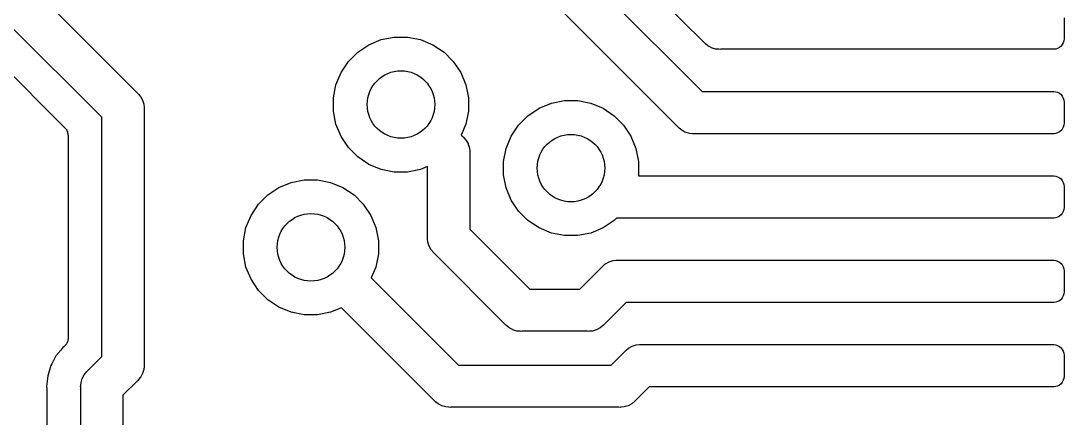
# Model space of a CAD drawing. Extents: x 113.2 to 188.8, y -123.8 to -78.2.
# Drawn here: x 147.22 to 153.4, y -93.46 to -91.11 of the extents above; entities that cross this region are included whole.
import ezdxf

# ---------------------------------------------------------------- set-up
doc = ezdxf.new("R2010")
doc.units = 0
doc.layers.add('BLACK', color=7, linetype='CONTINUOUS')

msp = doc.modelspace()

# ---------------------------------------------------------------- linework, layer by layer
at = {"layer": 'BLACK', "linetype": 'CONTINUOUS'}
for p, q in [((151.267, -91.2341), (149.734, -89.7011)), ((149.547, -89.816), (151.256, -91.525)), ((151.112, -91.734), (149.403, -90.025)), ((147.293, -90.916), (147.909, -91.5323)), ((147.7, -91.6768), (147.148, -91.125)), ((153.4, -91.0875), (153.4, -91.2125)), ((149.355, -91.2175), (149.432, -91.2022)), ((149.432, -91.2022), (149.511, -91.2022)), ((149.511, -91.2022), (149.588, -91.2175)), ((149.217, -91.2915), (149.282, -91.2477)), ((149.282, -91.2477), (149.355, -91.2175)), ((149.588, -91.2175), (149.661, -91.2477)), ((149.661, -91.2477), (149.727, -91.2915)), ((151.271, -91.2388), (151.267, -91.2341)), ((151.276, -91.2427), (151.271, -91.2388)), ((151.29, -91.2544), (151.276, -91.2427)), ((151.309, -91.2645), (151.29, -91.2544)), ((151.312, -91.266), (151.309, -91.2645)), ((151.335, -91.2732), (151.312, -91.266)), ((153.361, -91.2702), (153.35, -91.2738)), ((153.372, -91.2645), (153.361, -91.2702)), ((153.382, -91.2567), (153.372, -91.2645)), ((153.389, -91.2472), (153.382, -91.2567)), ((153.395, -91.2364), (153.389, -91.2472)), ((153.399, -91.2247), (153.395, -91.2364)), ((153.4, -91.2125), (153.399, -91.2247)), ((149.161, -91.3472), (149.217, -91.2915)), ((149.727, -91.2915), (149.782, -91.3472)), ((151.354, -91.275), (151.335, -91.2732)), ((151.36, -91.2756), (151.354, -91.275)), ((151.354, -91.275), (151.354, -91.275)), ((151.366, -91.275), (151.36, -91.2756)), ((153.338, -91.275), (151.366, -91.275)), ((153.35, -91.2738), (153.338, -91.275)), ((147.084, -91.3434), (147.482, -91.7412)), ((149.117, -91.4127), (149.161, -91.3472)), ((149.782, -91.3472), (149.826, -91.4127)), ((149.087, -91.4855), (149.117, -91.4127)), ((149.826, -91.4127), (149.856, -91.4855)), ((149.072, -91.5628), (149.087, -91.4855)), ((149.856, -91.4855), (149.872, -91.5628)), ((147.909, -91.5323), (147.914, -91.5362)), ((147.914, -91.5362), (147.918, -91.5409)), ((147.918, -91.5409), (147.918, -91.5409)), ((147.918, -91.5409), (147.926, -91.5512)), ((147.926, -91.5512), (147.929, -91.5552)), ((147.929, -91.5552), (147.941, -91.5769)), ((147.941, -91.5769), (147.948, -91.6005)), ((149.072, -91.6416), (149.072, -91.5628)), ((149.872, -91.5628), (149.872, -91.6416)), ((150.363, -91.5942), (150.44, -91.5788)), ((150.44, -91.5788), (150.519, -91.5788)), ((150.519, -91.5788), (150.596, -91.5942)), ((151.256, -91.525), (153.338, -91.525)), ((153.338, -91.525), (153.35, -91.5262)), ((153.35, -91.5262), (153.361, -91.5298)), ((153.361, -91.5298), (153.372, -91.5355)), ((153.372, -91.5355), (153.382, -91.5433)), ((153.382, -91.5433), (153.389, -91.5528)), ((153.389, -91.5528), (153.395, -91.5636)), ((153.395, -91.5636), (153.399, -91.5753)), ((153.399, -91.5753), (153.4, -91.5875)), ((147.948, -91.6005), (147.95, -91.6189)), ((147.95, -91.6189), (147.95, -91.6189)), ((147.95, -91.6189), (147.951, -91.625)), ((147.951, -91.625), (147.95, -91.6311)), ((147.95, -91.6311), (147.95, -93.1419)), ((149.087, -91.7188), (149.072, -91.6416)), ((149.872, -91.6416), (149.856, -91.7188)), ((150.224, -91.6681), (150.29, -91.6243)), ((150.29, -91.6243), (150.363, -91.5942)), ((150.596, -91.5942), (150.669, -91.6243)), ((150.669, -91.6243), (150.734, -91.6681)), ((153.4, -91.5875), (153.4, -91.7125)), ((147.7, -93.0962), (147.7, -91.6768)), ((150.169, -91.7238), (150.224, -91.6681)), ((150.734, -91.6681), (150.79, -91.7238)), ((147.482, -91.7412), (147.482, -91.7414)), ((147.482, -91.7414), (147.482, -91.7414)), ((147.482, -91.7414), (147.482, -91.7414)), ((147.482, -91.7414), (147.482, -91.7418)), ((147.482, -91.7418), (147.486, -91.7464)), ((147.486, -91.7464), (147.49, -91.7509)), ((147.49, -91.7509), (147.49, -91.7512)), ((147.49, -91.7512), (147.49, -91.7514)), ((147.49, -91.7514), (147.493, -91.7566)), ((147.493, -91.7566), (147.495, -91.7617)), ((147.495, -91.7617), (147.495, -91.762)), ((147.495, -91.762), (147.496, -91.7623)), ((147.496, -91.7623), (147.497, -91.7679)), ((149.117, -91.7916), (149.087, -91.7188)), ((149.856, -91.7188), (149.829, -91.7833)), ((150.125, -91.7893), (150.169, -91.7238)), ((150.79, -91.7238), (150.834, -91.7893)), ((151.116, -91.7388), (151.112, -91.734)), ((151.12, -91.7427), (151.116, -91.7388)), ((151.135, -91.7544), (151.12, -91.7427)), ((151.154, -91.7649), (151.135, -91.7544)), ((151.156, -91.766), (151.154, -91.7649)), ((153.372, -91.7645), (153.361, -91.7702)), ((153.382, -91.7567), (153.372, -91.7645)), ((153.389, -91.7472), (153.382, -91.7567)), ((153.395, -91.7364), (153.389, -91.7472)), ((153.399, -91.7247), (153.395, -91.7364)), ((153.4, -91.7125), (153.399, -91.7247)), ((147.497, -91.7679), (147.499, -91.7734)), ((147.499, -91.7734), (147.499, -91.7738)), ((147.499, -91.7738), (147.499, -91.7741)), ((147.499, -91.7741), (147.499, -91.7799)), ((147.499, -91.7799), (147.5, -91.7857)), ((147.5, -91.7857), (147.5, -92.987)), ((149.161, -91.8571), (149.117, -91.7916)), ((149.829, -91.7833), (149.838, -91.7923)), ((149.838, -91.7923), (149.843, -91.7962)), ((149.843, -91.7962), (149.847, -91.801)), ((149.847, -91.801), (149.859, -91.8152)), ((149.859, -91.8152), (149.869, -91.834)), ((150.095, -91.8621), (150.125, -91.7893)), ((150.834, -91.7893), (150.864, -91.8621)), ((151.18, -91.7732), (151.156, -91.766)), ((151.198, -91.775), (151.18, -91.7732)), ((151.204, -91.7756), (151.198, -91.775)), ((151.198, -91.775), (151.198, -91.775)), ((151.211, -91.775), (151.204, -91.7756)), ((153.338, -91.775), (151.211, -91.775)), ((153.35, -91.7738), (153.338, -91.775)), ((153.361, -91.7702), (153.35, -91.7738)), ((149.217, -91.9129), (149.161, -91.8571)), ((149.869, -91.834), (149.87, -91.837)), ((149.87, -91.837), (149.878, -91.8605)), ((149.878, -91.8605), (149.879, -91.8789)), ((149.879, -91.8789), (149.879, -91.8789)), ((149.879, -91.8789), (149.88, -91.885)), ((149.88, -91.885), (149.879, -91.8911)), ((150.079, -91.9394), (150.095, -91.8621)), ((150.864, -91.8621), (150.879, -91.9394)), ((149.282, -91.9566), (149.217, -91.9129)), ((149.879, -91.8911), (149.879, -92.3409)), ((150.079, -92.0182), (150.079, -91.9394)), ((150.879, -91.9394), (150.879, -92.0182)), ((149.355, -91.9868), (149.282, -91.9566)), ((149.432, -92.0022), (149.355, -91.9868)), ((149.511, -92.0022), (149.432, -92.0022)), ((149.588, -91.9868), (149.511, -92.0022)), ((149.629, -91.9697), (149.588, -91.9868)), ((149.629, -92.3865), (149.629, -91.9697)), ((148.749, -92.0938), (148.822, -92.0637)), ((148.822, -92.0637), (148.899, -92.0483)), ((148.899, -92.0483), (148.978, -92.0483)), ((148.978, -92.0483), (149.055, -92.0637)), ((149.055, -92.0637), (149.128, -92.0938)), ((150.095, -92.0955), (150.079, -92.0182)), ((150.879, -92.0182), (150.878, -92.025)), ((150.878, -92.025), (153.338, -92.025)), ((153.338, -92.025), (153.35, -92.0262)), ((153.35, -92.0262), (153.361, -92.0298)), ((153.361, -92.0298), (153.372, -92.0355)), ((153.372, -92.0355), (153.382, -92.0433)), ((153.382, -92.0433), (153.389, -92.0528)), ((153.389, -92.0528), (153.395, -92.0636)), ((153.395, -92.0636), (153.399, -92.0753)), ((148.684, -92.1376), (148.749, -92.0938)), ((149.128, -92.0938), (149.194, -92.1376)), ((150.125, -92.1683), (150.095, -92.0955)), ((153.399, -92.0753), (153.4, -92.0875)), ((153.4, -92.0875), (153.4, -92.2125)), ((148.584, -92.2588), (148.628, -92.1933)), ((148.628, -92.1933), (148.684, -92.1376)), ((149.194, -92.1376), (149.249, -92.1933)), ((149.249, -92.1933), (149.293, -92.2588)), ((150.169, -92.2338), (150.125, -92.1683)), ((148.554, -92.3316), (148.584, -92.2588)), ((149.293, -92.2588), (149.323, -92.3316)), ((150.224, -92.2895), (150.169, -92.2338)), ((153.382, -92.2567), (153.372, -92.2645)), ((153.389, -92.2472), (153.382, -92.2567)), ((153.395, -92.2364), (153.389, -92.2472)), ((153.399, -92.2247), (153.395, -92.2364)), ((153.4, -92.2125), (153.399, -92.2247)), ((150.29, -92.3333), (150.224, -92.2895)), ((150.734, -92.2895), (150.669, -92.3333)), ((150.749, -92.275), (150.734, -92.2895)), ((153.338, -92.275), (150.749, -92.275)), ((153.35, -92.2738), (153.338, -92.275)), ((153.361, -92.2702), (153.35, -92.2738)), ((153.372, -92.2645), (153.361, -92.2702)), ((148.539, -92.4089), (148.554, -92.3316)), ((149.323, -92.3316), (149.339, -92.4089)), ((149.879, -92.3409), (150.235, -92.6961)), ((150.363, -92.3634), (150.29, -92.3333)), ((150.44, -92.3788), (150.363, -92.3634)), ((150.519, -92.3788), (150.44, -92.3788)), ((150.596, -92.3634), (150.519, -92.3788)), ((150.669, -92.3333), (150.596, -92.3634)), ((148.539, -92.4877), (148.539, -92.4089)), ((149.339, -92.4089), (149.339, -92.4877)), ((149.629, -92.3926), (149.629, -92.3865)), ((149.629, -92.3988), (149.629, -92.3926)), ((149.631, -92.4171), (149.629, -92.3988)), ((149.629, -92.3988), (149.629, -92.3988)), ((149.638, -92.4407), (149.631, -92.4171)), ((149.65, -92.4624), (149.638, -92.4407)), ((148.554, -92.565), (148.539, -92.4877)), ((149.339, -92.4877), (149.323, -92.565)), ((149.666, -92.4815), (149.65, -92.4624)), ((149.67, -92.4854), (149.666, -92.4815)), ((150.09, -92.9052), (149.67, -92.4854)), ((148.584, -92.6378), (148.554, -92.565)), ((149.323, -92.565), (149.296, -92.6294)), ((150.531, -92.6961), (150.661, -92.5659)), ((150.661, -92.5659), (150.665, -92.5612)), ((150.665, -92.5612), (150.669, -92.5573)), ((150.669, -92.5573), (150.682, -92.5467)), ((150.669, -92.5573), (150.669, -92.5573)), ((150.682, -92.5467), (150.684, -92.5456)), ((150.684, -92.5456), (150.705, -92.534)), ((150.705, -92.534), (150.729, -92.5268)), ((150.729, -92.5268), (150.747, -92.525)), ((150.747, -92.525), (150.754, -92.5244)), ((150.747, -92.525), (150.747, -92.525)), ((150.754, -92.5244), (150.76, -92.525)), ((150.76, -92.525), (153.338, -92.525)), ((153.338, -92.525), (153.35, -92.5262)), ((153.35, -92.5262), (153.361, -92.5298)), ((153.361, -92.5298), (153.372, -92.5355)), ((153.372, -92.5355), (153.382, -92.5433)), ((153.382, -92.5433), (153.389, -92.5528)), ((153.389, -92.5528), (153.395, -92.5636)), ((153.395, -92.5636), (153.399, -92.5753)), ((149.296, -92.6294), (149.813, -93.1461)), ((153.399, -92.5753), (153.4, -92.5875)), ((153.4, -92.5875), (153.4, -92.7125)), ((148.628, -92.7033), (148.584, -92.6378)), ((148.684, -92.759), (148.628, -92.7033)), ((150.235, -92.6961), (150.531, -92.6961)), ((153.389, -92.7472), (153.382, -92.7567)), ((153.395, -92.7364), (153.389, -92.7472)), ((153.399, -92.7247), (153.395, -92.7364)), ((153.4, -92.7125), (153.399, -92.7247)), ((148.749, -92.8028), (148.684, -92.759)), ((148.822, -92.8329), (148.749, -92.8028)), ((149.12, -92.8062), (149.055, -92.8329)), ((149.669, -93.3552), (149.12, -92.8062)), ((150.805, -92.775), (150.675, -92.9052)), ((153.338, -92.775), (150.805, -92.775)), ((153.35, -92.7738), (153.338, -92.775)), ((153.361, -92.7702), (153.35, -92.7738)), ((153.372, -92.7645), (153.361, -92.7702)), ((153.382, -92.7567), (153.372, -92.7645)), ((148.899, -92.8483), (148.822, -92.8329)), ((148.978, -92.8483), (148.899, -92.8483)), ((149.055, -92.8329), (148.978, -92.8483)), ((150.094, -92.9099), (150.09, -92.9052)), ((150.099, -92.9138), (150.094, -92.9099)), ((150.113, -92.9256), (150.099, -92.9138)), ((150.133, -92.9362), (150.113, -92.9256)), ((150.135, -92.9372), (150.133, -92.9362)), ((150.158, -92.9443), (150.135, -92.9372)), ((150.63, -92.9372), (150.607, -92.9443)), ((150.652, -92.9256), (150.63, -92.9372)), ((150.671, -92.9099), (150.652, -92.9256)), ((150.675, -92.9052), (150.671, -92.9099)), ((147.499, -93), (147.498, -93.0027)), ((147.5, -92.9934), (147.499, -92.9967)), ((147.499, -92.9967), (147.499, -93)), ((147.5, -92.987), (147.5, -92.9879)), ((147.5, -92.9879), (147.5, -92.9906)), ((147.5, -92.9906), (147.5, -92.9934)), ((150.177, -92.9461), (150.158, -92.9443)), ((150.183, -92.9467), (150.177, -92.9461)), ((150.177, -92.9461), (150.177, -92.9461)), ((150.189, -92.9461), (150.183, -92.9467)), ((150.576, -92.9461), (150.189, -92.9461)), ((150.582, -92.9467), (150.576, -92.9461)), ((150.589, -92.9461), (150.582, -92.9467)), ((150.607, -92.9443), (150.589, -92.9461)), ((150.589, -92.9461), (150.589, -92.9461)), ((147.457, -93.0569), (147.428, -93.0916)), ((147.469, -93.0421), (147.457, -93.0569)), ((147.457, -93.0569), (147.457, -93.0569)), ((147.477, -93.0356), (147.469, -93.0421)), ((147.479, -93.0336), (147.477, -93.0356)), ((147.481, -93.0319), (147.479, -93.0336)), ((147.483, -93.0293), (147.481, -93.0319)), ((147.486, -93.0269), (147.483, -93.0293)), ((147.487, -93.0246), (147.486, -93.0269)), ((147.489, -93.0225), (147.487, -93.0246)), ((147.491, -93.0195), (147.489, -93.0225)), ((147.493, -93.0167), (147.491, -93.0195)), ((147.494, -93.0142), (147.493, -93.0167)), ((147.495, -93.0117), (147.494, -93.0142)), ((147.496, -93.0085), (147.495, -93.0117)), ((147.497, -93.0054), (147.496, -93.0085)), ((147.498, -93.0027), (147.497, -93.0054)), ((150.797, -93.0659), (150.801, -93.0612)), ((150.801, -93.0612), (150.806, -93.0573)), ((150.806, -93.0573), (150.819, -93.0464)), ((150.806, -93.0573), (150.806, -93.0573)), ((150.819, -93.0464), (150.82, -93.0456)), ((150.82, -93.0456), (150.842, -93.034)), ((150.842, -93.034), (150.865, -93.0268)), ((150.865, -93.0268), (150.884, -93.025)), ((150.884, -93.025), (150.89, -93.0244)), ((150.884, -93.025), (150.884, -93.025)), ((150.89, -93.0244), (150.896, -93.025)), ((150.896, -93.025), (153.338, -93.025)), ((153.338, -93.025), (153.35, -93.0262)), ((153.35, -93.0262), (153.361, -93.0298)), ((153.361, -93.0298), (153.372, -93.0355)), ((153.372, -93.0355), (153.382, -93.0433)), ((153.382, -93.0433), (153.389, -93.0528)), ((153.389, -93.0528), (153.395, -93.0636)), ((147.428, -93.0916), (147.403, -93.1385)), ((147.616, -93.1803), (147.7, -93.0962)), ((150.717, -93.1461), (150.797, -93.0659)), ((153.395, -93.0636), (153.399, -93.0753)), ((153.399, -93.0753), (153.4, -93.0875)), ((153.4, -93.0875), (153.4, -93.2125)), ((147.398, -93.148), (147.38, -93.2093)), ((147.403, -93.1385), (147.398, -93.148)), ((147.403, -93.1385), (147.403, -93.1385)), ((147.596, -93.2032), (147.611, -93.1842)), ((147.611, -93.1842), (147.616, -93.1803)), ((147.948, -93.1725), (147.941, -93.1961)), ((147.95, -93.1541), (147.948, -93.1725)), ((147.95, -93.1419), (147.951, -93.148)), ((147.951, -93.148), (147.95, -93.1541)), ((147.95, -93.1541), (147.95, -93.1541)), ((149.813, -93.1461), (150.717, -93.1461)), ((147.38, -93.2093), (147.375, -93.257)), ((147.575, -93.2669), (147.577, -93.2485)), ((147.577, -93.2485), (147.584, -93.2249)), ((147.584, -93.2249), (147.596, -93.2032)), ((147.909, -93.2407), (147.825, -93.3248)), ((147.914, -93.2368), (147.909, -93.2407)), ((147.918, -93.2321), (147.914, -93.2368)), ((147.929, -93.2178), (147.918, -93.2321)), ((147.918, -93.2321), (147.918, -93.2321)), ((147.931, -93.2151), (147.929, -93.2178)), ((147.941, -93.1961), (147.931, -93.2151)), ((153.389, -93.2472), (153.382, -93.2567)), ((153.395, -93.2364), (153.389, -93.2472)), ((153.399, -93.2247), (153.395, -93.2364)), ((153.4, -93.2125), (153.399, -93.2247)), ((147.375, -93.257), (147.373, -93.273)), ((147.373, -93.273), (147.375, -93.2859)), ((147.375, -93.2859), (147.375, -93.2868)), ((147.375, -93.2868), (147.375, -93.2894)), ((147.375, -93.2894), (147.375, -93.292)), ((147.375, -93.292), (147.375, -96.2809)), ((147.574, -93.273), (147.575, -93.2669)), ((147.575, -93.2791), (147.574, -93.273)), ((147.575, -93.2669), (147.575, -93.2669)), ((147.575, -96.2939), (147.575, -93.2791)), ((150.942, -93.275), (150.862, -93.3552)), ((153.338, -93.275), (150.942, -93.275)), ((153.35, -93.2738), (153.338, -93.275)), ((153.361, -93.2702), (153.35, -93.2738)), ((153.372, -93.2645), (153.361, -93.2702)), ((153.382, -93.2567), (153.372, -93.2645)), ((147.825, -93.3248), (147.825, -96.2482)), ((149.673, -93.3599), (149.669, -93.3552)), ((149.677, -93.3638), (149.673, -93.3599)), ((149.677, -93.3639), (149.677, -93.3638)), ((149.692, -93.3756), (149.677, -93.3639)), ((150.858, -93.3599), (150.839, -93.3756)), ((150.862, -93.3552), (150.858, -93.3599)), ((149.713, -93.3868), (149.692, -93.3756)), ((149.713, -93.3872), (149.713, -93.3868)), ((149.737, -93.3943), (149.713, -93.3872)), ((149.755, -93.3961), (149.737, -93.3943)), ((149.761, -93.3967), (149.755, -93.3961)), ((149.755, -93.3961), (149.755, -93.3961)), ((149.767, -93.3961), (149.761, -93.3967)), ((150.763, -93.3961), (149.767, -93.3961)), ((150.769, -93.3967), (150.763, -93.3961)), ((150.775, -93.3961), (150.769, -93.3967)), ((150.793, -93.3943), (150.775, -93.3961)), ((150.775, -93.3961), (150.775, -93.3961)), ((150.817, -93.3872), (150.793, -93.3943)), ((150.839, -93.3756), (150.817, -93.3872))]:
    msp.add_line(p, q, dxfattribs=at)
at = {"layer": 'BLACK'}
for centre in [(149.472, -91.6022), (150.479, -91.9788), (148.939, -92.4483)]:
    msp.add_circle(centre, 0.2, dxfattribs=at)

doc.saveas('drawing.dxf')
